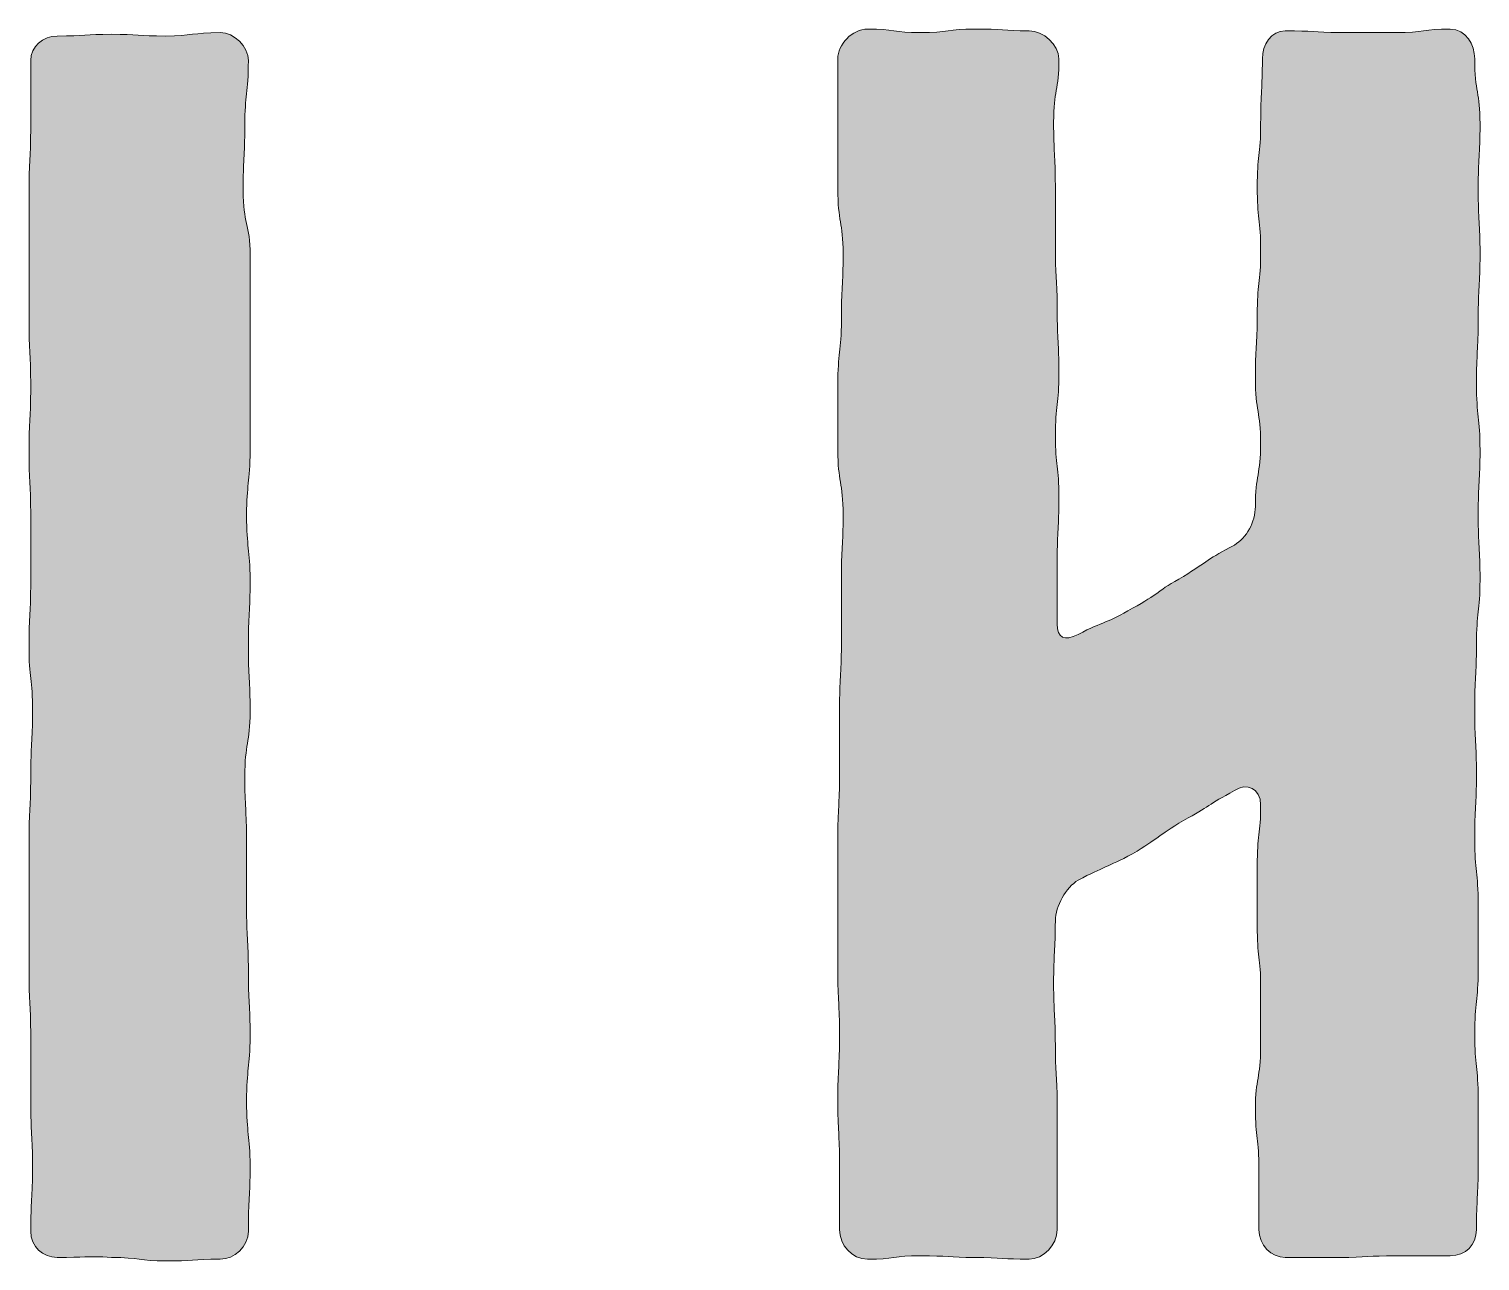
# Model space of a CAD drawing. Header units: inches. Extents: x 217 to 864, y -1016 to -62.
# Drawn here: x 223.5 to 374.2, y -792.5 to -664.6 of the extents above; entities that cross this region are included whole.
import ezdxf

# ---------------------------------------------------------------- set-up
doc = ezdxf.new("R2010")
doc.units = ezdxf.units.IN
doc.header["$MEASUREMENT"] = 0
doc.layers.add('Layer 1', color=7, linetype='Continuous')

# ---------------------------------------------------------------- blocks, each defined once
blk = doc.blocks.new('block 2')
at = {"layer": 'Layer 1', "true_color": 0x040404}
h = blk.add_hatch(color=18, dxfattribs=at)
h.dxf.hatch_style = 2
edge = h.paths.add_edge_path()
edge.add_spline(control_points=[(246.48, -701.62), (246.48, -698.34), (246.48, -698.34), (246.48, -694.88), (246.48, -691.6), (246.48, -691.6), (246.48, -688.13), (246.48, -684.85), (245.75, -684.85), (245.75, -681.39), (245.75, -678.11), (245.93, -678.11), (245.93, -674.65), (245.93, -671.37), (246.3, -671.37), (246.3, -667.91), (246.3, -666.45), (244.84, -665), (243.38, -665), (240.47, -665), (240.47, -665.36), (237.73, -665.36), (234.82, -665.36), (234.82, -665.18), (232.08, -665.18), (229.35, -665.18), (229.35, -665.36), (226.44, -665.36), (224.98, -665.36), (223.7, -666.45), (223.7, -667.91), (223.7, -671.37), (223.7, -671.37), (223.7, -674.65), (223.7, -678.11), (223.52, -678.11), (223.52, -681.58), (223.52, -684.85), (223.52, -684.85), (223.52, -688.32), (223.52, -691.6), (223.52, -691.6), (223.52, -694.88), (223.52, -698.34), (223.7, -698.34), (223.7, -701.8), (223.7, -705.08), (223.52, -705.08), (223.52, -708.54), (223.52, -711.82), (223.7, -711.82), (223.7, -715.28), (223.7, -718.56), (223.7, -718.56), (223.7, -722.02), (223.7, -725.3), (223.52, -725.3), (223.52, -728.76), (223.52, -732.04), (223.89, -732.04), (223.89, -735.51), (223.89, -738.78), (223.7, -738.78), (223.7, -742.25), (223.7, -745.53), (223.52, -745.53), (223.52, -748.99), (223.52, -752.27), (223.52, -752.27), (223.52, -755.73), (223.52, -759.01), (223.52, -759.01), (223.52, -762.47), (223.52, -765.93), (223.7, -765.93), (223.7, -769.21), (223.7, -772.67), (223.7, -772.67), (223.7, -775.95), (223.7, -779.41), (223.89, -779.41), (223.89, -782.69), (223.89, -786.16), (223.7, -786.16), (223.7, -789.44), (223.7, -791.07), (224.98, -792.17), (226.44, -792.17), (229.35, -792.17), (229.35, -791.99), (232.08, -792.17), (235, -792.17), (235, -792.53), (237.73, -792.53), (240.47, -792.53), (240.47, -792.35), (243.38, -792.35), (244.84, -792.35), (246.3, -791.07), (246.3, -789.44), (246.3, -785.97), (246.48, -785.97), (246.48, -782.69), (246.48, -779.41), (246.11, -779.41), (246.11, -775.95), (246.11, -772.49), (246.48, -772.49), (246.48, -769.21), (246.48, -765.75), (246.3, -765.75), (246.3, -762.47), (246.3, -759.01), (246.11, -759.01), (246.11, -755.73), (246.11, -752.27), (246.11, -752.27), (246.11, -748.99), (246.11, -745.53), (245.93, -745.53), (245.93, -742.25), (245.93, -738.78), (246.48, -738.78), (246.48, -735.51), (246.48, -732.04), (246.3, -732.04), (246.3, -728.76), (246.3, -725.3), (246.48, -725.3), (246.48, -721.84), (246.48, -718.56), (246.11, -718.56), (246.11, -715.1), (246.11, -711.82), (246.48, -711.82), (246.48, -708.36), (246.48, -705.08), (246.48, -705.08), (246.48, -701.62)], knot_values=[0, 0, 0, 0, 1, 1, 1, 2, 2, 2, 3, 3, 3, 4, 4, 4, 5, 5, 5, 6, 6, 6, 7, 7, 7, 8, 8, 8, 9, 9, 9, 10, 10, 10, 11, 11, 11, 12, 12, 12, 13, 13, 13, 14, 14, 14, 15, 15, 15, 16, 16, 16, 17, 17, 17, 18, 18, 18, 19, 19, 19, 20, 20, 20, 21, 21, 21, 22, 22, 22, 23, 23, 23, 24, 24, 24, 25, 25, 25, 26, 26, 26, 27, 27, 27, 28, 28, 28, 29, 29, 29, 30, 30, 30, 31, 31, 31, 32, 32, 32, 33, 33, 33, 34, 34, 34, 35, 35, 35, 36, 36, 36, 37, 37, 37, 38, 38, 38, 39, 39, 39, 40, 40, 40, 41, 41, 41, 42, 42, 42, 43, 43, 43, 44, 44, 44, 45, 45, 45, 46, 46, 46, 46], degree=3, periodic=1)
h = blk.add_hatch(color=18, dxfattribs=at)
h.dxf.hatch_style = 2
edge = h.paths.add_edge_path()
edge.add_spline(control_points=[(343.4, -746.8), (346.14, -745.34), (345.95, -745.16), (348.69, -743.7), (349.96, -742.79), (351.42, -743.52), (351.42, -745.16), (351.42, -748.26), (351.06, -748.26), (351.06, -751.54), (351.06, -754.63), (351.06, -754.63), (351.06, -757.73), (351.06, -761.01), (351.42, -761.01), (351.42, -764.11), (351.42, -767.21), (351.42, -767.21), (351.42, -770.3), (351.42, -773.58), (350.87, -773.58), (350.87, -776.68), (350.87, -779.78), (351.24, -779.78), (351.24, -783.06), (351.24, -786.16), (351.24, -786.16), (351.24, -789.25), (351.24, -790.89), (352.51, -792.17), (353.97, -792.17), (356.89, -792.17), (356.89, -792.17), (359.62, -792.17), (362.53, -792.17), (362.53, -791.99), (365.45, -791.99), (368.37, -791.99), (368.37, -791.99), (371.1, -791.99), (372.74, -791.99), (373.83, -790.89), (373.83, -789.25), (373.83, -785.97), (374.01, -785.97), (374.01, -782.51), (374.01, -779.23), (374.01, -779.23), (374.01, -775.77), (374.01, -772.31), (373.65, -772.31), (373.65, -769.03), (373.65, -765.57), (374.01, -765.57), (374.01, -762.29), (374.01, -758.83), (374.01, -758.83), (374.01, -755.55), (374.01, -752.09), (373.65, -752.09), (373.65, -748.81), (373.65, -745.34), (373.83, -745.34), (373.83, -742.06), (373.83, -738.6), (373.65, -738.6), (373.65, -735.32), (373.65, -731.86), (373.83, -731.86), (373.83, -728.58), (373.83, -725.12), (374.2, -725.12), (374.2, -721.84), (374.2, -718.38), (374.01, -718.38), (374.01, -715.1), (374.01, -711.64), (374.2, -711.64), (374.2, -708.36), (374.2, -704.9), (373.83, -704.9), (373.83, -701.43), (373.83, -698.15), (374.01, -698.15), (374.01, -694.69), (374.01, -691.41), (374.2, -691.41), (374.2, -687.95), (374.2, -684.67), (374.01, -684.67), (374.01, -681.21), (374.01, -677.93), (374.2, -677.93), (374.2, -674.47), (374.2, -671.19), (373.65, -671.19), (373.65, -667.73), (373.65, -666.27), (372.74, -664.63), (371.1, -664.63), (368.37, -664.63), (368.37, -665), (365.45, -665), (362.53, -665), (362.53, -665), (359.62, -665), (356.89, -665), (356.89, -664.81), (353.97, -664.81), (352.51, -664.81), (351.6, -666.27), (351.6, -667.73), (351.6, -671.01), (351.42, -671.01), (351.42, -674.47), (351.42, -677.75), (351.06, -677.75), (351.06, -681.03), (351.06, -684.31), (351.42, -684.31), (351.42, -687.77), (351.42, -691.05), (351.06, -691.05), (351.06, -694.33), (351.06, -697.61), (350.87, -697.61), (350.87, -700.89), (350.87, -704.35), (351.42, -704.35), (351.42, -707.63), (351.42, -710.91), (350.87, -710.91), (350.87, -714.19), (350.87, -715.83), (349.96, -717.47), (348.69, -718.2), (345.95, -719.65), (345.95, -719.84), (343.4, -721.48), (340.67, -722.93), (340.85, -723.3), (338.12, -724.76), (335.39, -726.4), (335.2, -726.03), (332.47, -727.49), (331.01, -728.22), (330.29, -727.85), (330.29, -726.4), (330.29, -723.12), (330.29, -723.12), (330.29, -719.84), (330.29, -716.56), (330.47, -716.56), (330.47, -713.28), (330.47, -710), (330.1, -710), (330.1, -706.9), (330.1, -703.62), (330.47, -703.62), (330.47, -700.34), (330.47, -697.06), (330.29, -697.06), (330.29, -693.78), (330.29, -690.5), (330.1, -690.5), (330.1, -687.22), (330.1, -683.94), (330.1, -683.94), (330.1, -680.85), (330.1, -677.57), (329.92, -677.57), (329.92, -674.29), (329.92, -671.01), (330.47, -671.01), (330.47, -667.73), (330.47, -666.27), (328.83, -664.81), (327.37, -664.81), (324.64, -664.81), (324.64, -664.63), (321.72, -664.63), (318.99, -664.63), (318.99, -665), (316.08, -665), (313.34, -665), (313.34, -664.63), (310.61, -664.63), (308.97, -664.63), (307.51, -666.27), (307.51, -667.73), (307.51, -671.19), (307.51, -671.19), (307.51, -674.47), (307.51, -677.93), (307.51, -677.93), (307.51, -681.21), (307.51, -684.67), (308.06, -684.67), (308.06, -687.95), (308.06, -691.41), (307.88, -691.41), (307.88, -694.88), (307.88, -698.15), (307.51, -698.15), (307.51, -701.62), (307.51, -704.9), (307.51, -704.9), (307.51, -708.36), (307.51, -711.64), (308.06, -711.64), (308.06, -715.1), (308.06, -718.38), (307.88, -718.38), (307.88, -721.84), (307.88, -725.12), (307.88, -725.12), (307.88, -728.58), (307.88, -731.86), (307.69, -731.86), (307.69, -735.32), (307.69, -738.6), (307.69, -738.6), (307.69, -742.06), (307.69, -745.34), (307.51, -745.34), (307.51, -748.81), (307.51, -752.09), (307.51, -752.09), (307.51, -755.55), (307.51, -758.83), (307.51, -758.83), (307.51, -762.29), (307.51, -765.75), (307.69, -765.75), (307.69, -769.03), (307.69, -772.49), (307.51, -772.49), (307.51, -775.77), (307.51, -779.23), (307.69, -779.23), (307.69, -782.51), (307.69, -785.97), (307.69, -785.97), (307.69, -789.25), (307.69, -790.89), (308.97, -792.35), (310.61, -792.35), (313.34, -792.35), (313.34, -791.99), (316.08, -791.99), (318.99, -791.99), (318.99, -792.17), (321.72, -792.17), (324.64, -792.17), (324.64, -792.35), (327.37, -792.35), (328.83, -792.35), (330.29, -790.89), (330.29, -789.25), (330.29, -786.16), (330.29, -786.16), (330.29, -782.88), (330.29, -779.6), (330.29, -779.6), (330.29, -776.5), (330.29, -773.22), (330.1, -773.22), (330.1, -770.12), (330.1, -766.84), (329.92, -766.84), (329.92, -763.75), (329.92, -760.47), (330.1, -760.47), (330.1, -757.19), (330.1, -755.73), (331.2, -753.73), (332.47, -753), (335.2, -751.54), (335.39, -751.72), (338.12, -750.26), (340.85, -748.62), (340.67, -748.44), (343.4, -746.8)], knot_values=[0, 0, 0, 0, 1, 1, 1, 2, 2, 2, 3, 3, 3, 4, 4, 4, 5, 5, 5, 6, 6, 6, 7, 7, 7, 8, 8, 8, 9, 9, 9, 10, 10, 10, 11, 11, 11, 12, 12, 12, 13, 13, 13, 14, 14, 14, 15, 15, 15, 16, 16, 16, 17, 17, 17, 18, 18, 18, 19, 19, 19, 20, 20, 20, 21, 21, 21, 22, 22, 22, 23, 23, 23, 24, 24, 24, 25, 25, 25, 26, 26, 26, 27, 27, 27, 28, 28, 28, 29, 29, 29, 30, 30, 30, 31, 31, 31, 32, 32, 32, 33, 33, 33, 34, 34, 34, 35, 35, 35, 36, 36, 36, 37, 37, 37, 38, 38, 38, 39, 39, 39, 40, 40, 40, 41, 41, 41, 42, 42, 42, 43, 43, 43, 44, 44, 44, 45, 45, 45, 46, 46, 46, 47, 47, 47, 48, 48, 48, 49, 49, 49, 50, 50, 50, 51, 51, 51, 52, 52, 52, 53, 53, 53, 54, 54, 54, 55, 55, 55, 56, 56, 56, 57, 57, 57, 58, 58, 58, 59, 59, 59, 60, 60, 60, 61, 61, 61, 62, 62, 62, 63, 63, 63, 64, 64, 64, 65, 65, 65, 66, 66, 66, 67, 67, 67, 68, 68, 68, 69, 69, 69, 70, 70, 70, 71, 71, 71, 72, 72, 72, 73, 73, 73, 74, 74, 74, 75, 75, 75, 76, 76, 76, 77, 77, 77, 78, 78, 78, 79, 79, 79, 80, 80, 80, 81, 81, 81, 82, 82, 82, 83, 83, 83, 84, 84, 84, 85, 85, 85, 86, 86, 86, 87, 87, 87, 88, 88, 88, 89, 89, 89, 90, 90, 90, 91, 91, 91, 92, 92, 92, 93, 93, 93, 94, 94, 94, 94], degree=3, periodic=1)
at = {"layer": 'Layer 1', "lineweight": 0}
for points, knots in [([(246.48, -701.62), (246.48, -698.34), (246.48, -698.34), (246.48, -694.88), (246.48, -691.6), (246.48, -691.6), (246.48, -688.13), (246.48, -684.85), (245.75, -684.85), (245.75, -681.39), (245.75, -678.11), (245.93, -678.11), (245.93, -674.65), (245.93, -671.37), (246.3, -671.37), (246.3, -667.91), (246.3, -666.45), (244.84, -665), (243.38, -665), (240.47, -665), (240.47, -665.36), (237.73, -665.36), (234.82, -665.36), (234.82, -665.18), (232.08, -665.18), (229.35, -665.18), (229.35, -665.36), (226.44, -665.36), (224.98, -665.36), (223.7, -666.45), (223.7, -667.91), (223.7, -671.37), (223.7, -671.37), (223.7, -674.65), (223.7, -678.11), (223.52, -678.11), (223.52, -681.58), (223.52, -684.85), (223.52, -684.85), (223.52, -688.32), (223.52, -691.6), (223.52, -691.6), (223.52, -694.88), (223.52, -698.34), (223.7, -698.34), (223.7, -701.8), (223.7, -705.08), (223.52, -705.08), (223.52, -708.54), (223.52, -711.82), (223.7, -711.82), (223.7, -715.28), (223.7, -718.56), (223.7, -718.56), (223.7, -722.02), (223.7, -725.3), (223.52, -725.3), (223.52, -728.76), (223.52, -732.04), (223.89, -732.04), (223.89, -735.51), (223.89, -738.78), (223.7, -738.78), (223.7, -742.25), (223.7, -745.53), (223.52, -745.53), (223.52, -748.99), (223.52, -752.27), (223.52, -752.27), (223.52, -755.73), (223.52, -759.01), (223.52, -759.01), (223.52, -762.47), (223.52, -765.93), (223.7, -765.93), (223.7, -769.21), (223.7, -772.67), (223.7, -772.67), (223.7, -775.95), (223.7, -779.41), (223.89, -779.41), (223.89, -782.69), (223.89, -786.16), (223.7, -786.16), (223.7, -789.44), (223.7, -791.07), (224.98, -792.17), (226.44, -792.17), (229.35, -792.17), (229.35, -791.99), (232.08, -792.17), (235, -792.17), (235, -792.53), (237.73, -792.53), (240.47, -792.53), (240.47, -792.35), (243.38, -792.35), (244.84, -792.35), (246.3, -791.07), (246.3, -789.44), (246.3, -785.97), (246.48, -785.97), (246.48, -782.69), (246.48, -779.41), (246.11, -779.41), (246.11, -775.95), (246.11, -772.49), (246.48, -772.49), (246.48, -769.21), (246.48, -765.75), (246.3, -765.75), (246.3, -762.47), (246.3, -759.01), (246.11, -759.01), (246.11, -755.73), (246.11, -752.27), (246.11, -752.27), (246.11, -748.99), (246.11, -745.53), (245.93, -745.53), (245.93, -742.25), (245.93, -738.78), (246.48, -738.78), (246.48, -735.51), (246.48, -732.04), (246.3, -732.04), (246.3, -728.76), (246.3, -725.3), (246.48, -725.3), (246.48, -721.84), (246.48, -718.56), (246.11, -718.56), (246.11, -715.1), (246.11, -711.82), (246.48, -711.82), (246.48, -708.36), (246.48, -705.08), (246.48, -705.08), (246.48, -701.62)], [0, 0, 0, 0, 1, 1, 1, 2, 2, 2, 3, 3, 3, 4, 4, 4, 5, 5, 5, 6, 6, 6, 7, 7, 7, 8, 8, 8, 9, 9, 9, 10, 10, 10, 11, 11, 11, 12, 12, 12, 13, 13, 13, 14, 14, 14, 15, 15, 15, 16, 16, 16, 17, 17, 17, 18, 18, 18, 19, 19, 19, 20, 20, 20, 21, 21, 21, 22, 22, 22, 23, 23, 23, 24, 24, 24, 25, 25, 25, 26, 26, 26, 27, 27, 27, 28, 28, 28, 29, 29, 29, 30, 30, 30, 31, 31, 31, 32, 32, 32, 33, 33, 33, 34, 34, 34, 35, 35, 35, 36, 36, 36, 37, 37, 37, 38, 38, 38, 39, 39, 39, 40, 40, 40, 41, 41, 41, 42, 42, 42, 43, 43, 43, 44, 44, 44, 45, 45, 45, 46, 46, 46, 46]), ([(343.4, -746.8), (346.14, -745.34), (345.95, -745.16), (348.69, -743.7), (349.96, -742.79), (351.42, -743.52), (351.42, -745.16), (351.42, -748.26), (351.06, -748.26), (351.06, -751.54), (351.06, -754.63), (351.06, -754.63), (351.06, -757.73), (351.06, -761.01), (351.42, -761.01), (351.42, -764.11), (351.42, -767.21), (351.42, -767.21), (351.42, -770.3), (351.42, -773.58), (350.87, -773.58), (350.87, -776.68), (350.87, -779.78), (351.24, -779.78), (351.24, -783.06), (351.24, -786.16), (351.24, -786.16), (351.24, -789.25), (351.24, -790.89), (352.51, -792.17), (353.97, -792.17), (356.89, -792.17), (356.89, -792.17), (359.62, -792.17), (362.53, -792.17), (362.53, -791.99), (365.45, -791.99), (368.37, -791.99), (368.37, -791.99), (371.1, -791.99), (372.74, -791.99), (373.83, -790.89), (373.83, -789.25), (373.83, -785.97), (374.01, -785.97), (374.01, -782.51), (374.01, -779.23), (374.01, -779.23), (374.01, -775.77), (374.01, -772.31), (373.65, -772.31), (373.65, -769.03), (373.65, -765.57), (374.01, -765.57), (374.01, -762.29), (374.01, -758.83), (374.01, -758.83), (374.01, -755.55), (374.01, -752.09), (373.65, -752.09), (373.65, -748.81), (373.65, -745.34), (373.83, -745.34), (373.83, -742.06), (373.83, -738.6), (373.65, -738.6), (373.65, -735.32), (373.65, -731.86), (373.83, -731.86), (373.83, -728.58), (373.83, -725.12), (374.2, -725.12), (374.2, -721.84), (374.2, -718.38), (374.01, -718.38), (374.01, -715.1), (374.01, -711.64), (374.2, -711.64), (374.2, -708.36), (374.2, -704.9), (373.83, -704.9), (373.83, -701.43), (373.83, -698.15), (374.01, -698.15), (374.01, -694.69), (374.01, -691.41), (374.2, -691.41), (374.2, -687.95), (374.2, -684.67), (374.01, -684.67), (374.01, -681.21), (374.01, -677.93), (374.2, -677.93), (374.2, -674.47), (374.2, -671.19), (373.65, -671.19), (373.65, -667.73), (373.65, -666.27), (372.74, -664.63), (371.1, -664.63), (368.37, -664.63), (368.37, -665), (365.45, -665), (362.53, -665), (362.53, -665), (359.62, -665), (356.89, -665), (356.89, -664.81), (353.97, -664.81), (352.51, -664.81), (351.6, -666.27), (351.6, -667.73), (351.6, -671.01), (351.42, -671.01), (351.42, -674.47), (351.42, -677.75), (351.06, -677.75), (351.06, -681.03), (351.06, -684.31), (351.42, -684.31), (351.42, -687.77), (351.42, -691.05), (351.06, -691.05), (351.06, -694.33), (351.06, -697.61), (350.87, -697.61), (350.87, -700.89), (350.87, -704.35), (351.42, -704.35), (351.42, -707.63), (351.42, -710.91), (350.87, -710.91), (350.87, -714.19), (350.87, -715.83), (349.96, -717.47), (348.69, -718.2), (345.95, -719.65), (345.95, -719.84), (343.4, -721.48), (340.67, -722.93), (340.85, -723.3), (338.12, -724.76), (335.39, -726.4), (335.2, -726.03), (332.47, -727.49), (331.01, -728.22), (330.29, -727.85), (330.29, -726.4), (330.29, -723.12), (330.29, -723.12), (330.29, -719.84), (330.29, -716.56), (330.47, -716.56), (330.47, -713.28), (330.47, -710), (330.1, -710), (330.1, -706.9), (330.1, -703.62), (330.47, -703.62), (330.47, -700.34), (330.47, -697.06), (330.29, -697.06), (330.29, -693.78), (330.29, -690.5), (330.1, -690.5), (330.1, -687.22), (330.1, -683.94), (330.1, -683.94), (330.1, -680.85), (330.1, -677.57), (329.92, -677.57), (329.92, -674.29), (329.92, -671.01), (330.47, -671.01), (330.47, -667.73), (330.47, -666.27), (328.83, -664.81), (327.37, -664.81), (324.64, -664.81), (324.64, -664.63), (321.72, -664.63), (318.99, -664.63), (318.99, -665), (316.08, -665), (313.34, -665), (313.34, -664.63), (310.61, -664.63), (308.97, -664.63), (307.51, -666.27), (307.51, -667.73), (307.51, -671.19), (307.51, -671.19), (307.51, -674.47), (307.51, -677.93), (307.51, -677.93), (307.51, -681.21), (307.51, -684.67), (308.06, -684.67), (308.06, -687.95), (308.06, -691.41), (307.88, -691.41), (307.88, -694.88), (307.88, -698.15), (307.51, -698.15), (307.51, -701.62), (307.51, -704.9), (307.51, -704.9), (307.51, -708.36), (307.51, -711.64), (308.06, -711.64), (308.06, -715.1), (308.06, -718.38), (307.88, -718.38), (307.88, -721.84), (307.88, -725.12), (307.88, -725.12), (307.88, -728.58), (307.88, -731.86), (307.69, -731.86), (307.69, -735.32), (307.69, -738.6), (307.69, -738.6), (307.69, -742.06), (307.69, -745.34), (307.51, -745.34), (307.51, -748.81), (307.51, -752.09), (307.51, -752.09), (307.51, -755.55), (307.51, -758.83), (307.51, -758.83), (307.51, -762.29), (307.51, -765.75), (307.69, -765.75), (307.69, -769.03), (307.69, -772.49), (307.51, -772.49), (307.51, -775.77), (307.51, -779.23), (307.69, -779.23), (307.69, -782.51), (307.69, -785.97), (307.69, -785.97), (307.69, -789.25), (307.69, -790.89), (308.97, -792.35), (310.61, -792.35), (313.34, -792.35), (313.34, -791.99), (316.08, -791.99), (318.99, -791.99), (318.99, -792.17), (321.72, -792.17), (324.64, -792.17), (324.64, -792.35), (327.37, -792.35), (328.83, -792.35), (330.29, -790.89), (330.29, -789.25), (330.29, -786.16), (330.29, -786.16), (330.29, -782.88), (330.29, -779.6), (330.29, -779.6), (330.29, -776.5), (330.29, -773.22), (330.1, -773.22), (330.1, -770.12), (330.1, -766.84), (329.92, -766.84), (329.92, -763.75), (329.92, -760.47), (330.1, -760.47), (330.1, -757.19), (330.1, -755.73), (331.2, -753.73), (332.47, -753), (335.2, -751.54), (335.39, -751.72), (338.12, -750.26), (340.85, -748.62), (340.67, -748.44), (343.4, -746.8)], [0, 0, 0, 0, 1, 1, 1, 2, 2, 2, 3, 3, 3, 4, 4, 4, 5, 5, 5, 6, 6, 6, 7, 7, 7, 8, 8, 8, 9, 9, 9, 10, 10, 10, 11, 11, 11, 12, 12, 12, 13, 13, 13, 14, 14, 14, 15, 15, 15, 16, 16, 16, 17, 17, 17, 18, 18, 18, 19, 19, 19, 20, 20, 20, 21, 21, 21, 22, 22, 22, 23, 23, 23, 24, 24, 24, 25, 25, 25, 26, 26, 26, 27, 27, 27, 28, 28, 28, 29, 29, 29, 30, 30, 30, 31, 31, 31, 32, 32, 32, 33, 33, 33, 34, 34, 34, 35, 35, 35, 36, 36, 36, 37, 37, 37, 38, 38, 38, 39, 39, 39, 40, 40, 40, 41, 41, 41, 42, 42, 42, 43, 43, 43, 44, 44, 44, 45, 45, 45, 46, 46, 46, 47, 47, 47, 48, 48, 48, 49, 49, 49, 50, 50, 50, 51, 51, 51, 52, 52, 52, 53, 53, 53, 54, 54, 54, 55, 55, 55, 56, 56, 56, 57, 57, 57, 58, 58, 58, 59, 59, 59, 60, 60, 60, 61, 61, 61, 62, 62, 62, 63, 63, 63, 64, 64, 64, 65, 65, 65, 66, 66, 66, 67, 67, 67, 68, 68, 68, 69, 69, 69, 70, 70, 70, 71, 71, 71, 72, 72, 72, 73, 73, 73, 74, 74, 74, 75, 75, 75, 76, 76, 76, 77, 77, 77, 78, 78, 78, 79, 79, 79, 80, 80, 80, 81, 81, 81, 82, 82, 82, 83, 83, 83, 84, 84, 84, 85, 85, 85, 86, 86, 86, 87, 87, 87, 88, 88, 88, 89, 89, 89, 90, 90, 90, 91, 91, 91, 92, 92, 92, 93, 93, 93, 94, 94, 94, 94])]:
    blk.add_open_spline(points, degree=3, knots=knots, dxfattribs=at)

msp = doc.modelspace()

# ---------------------------------------------------------------- block references
at = {"layer": 'Layer 1'}
msp.add_blockref('block 2', (0, 0), dxfattribs=at)

doc.saveas('drawing.dxf')
